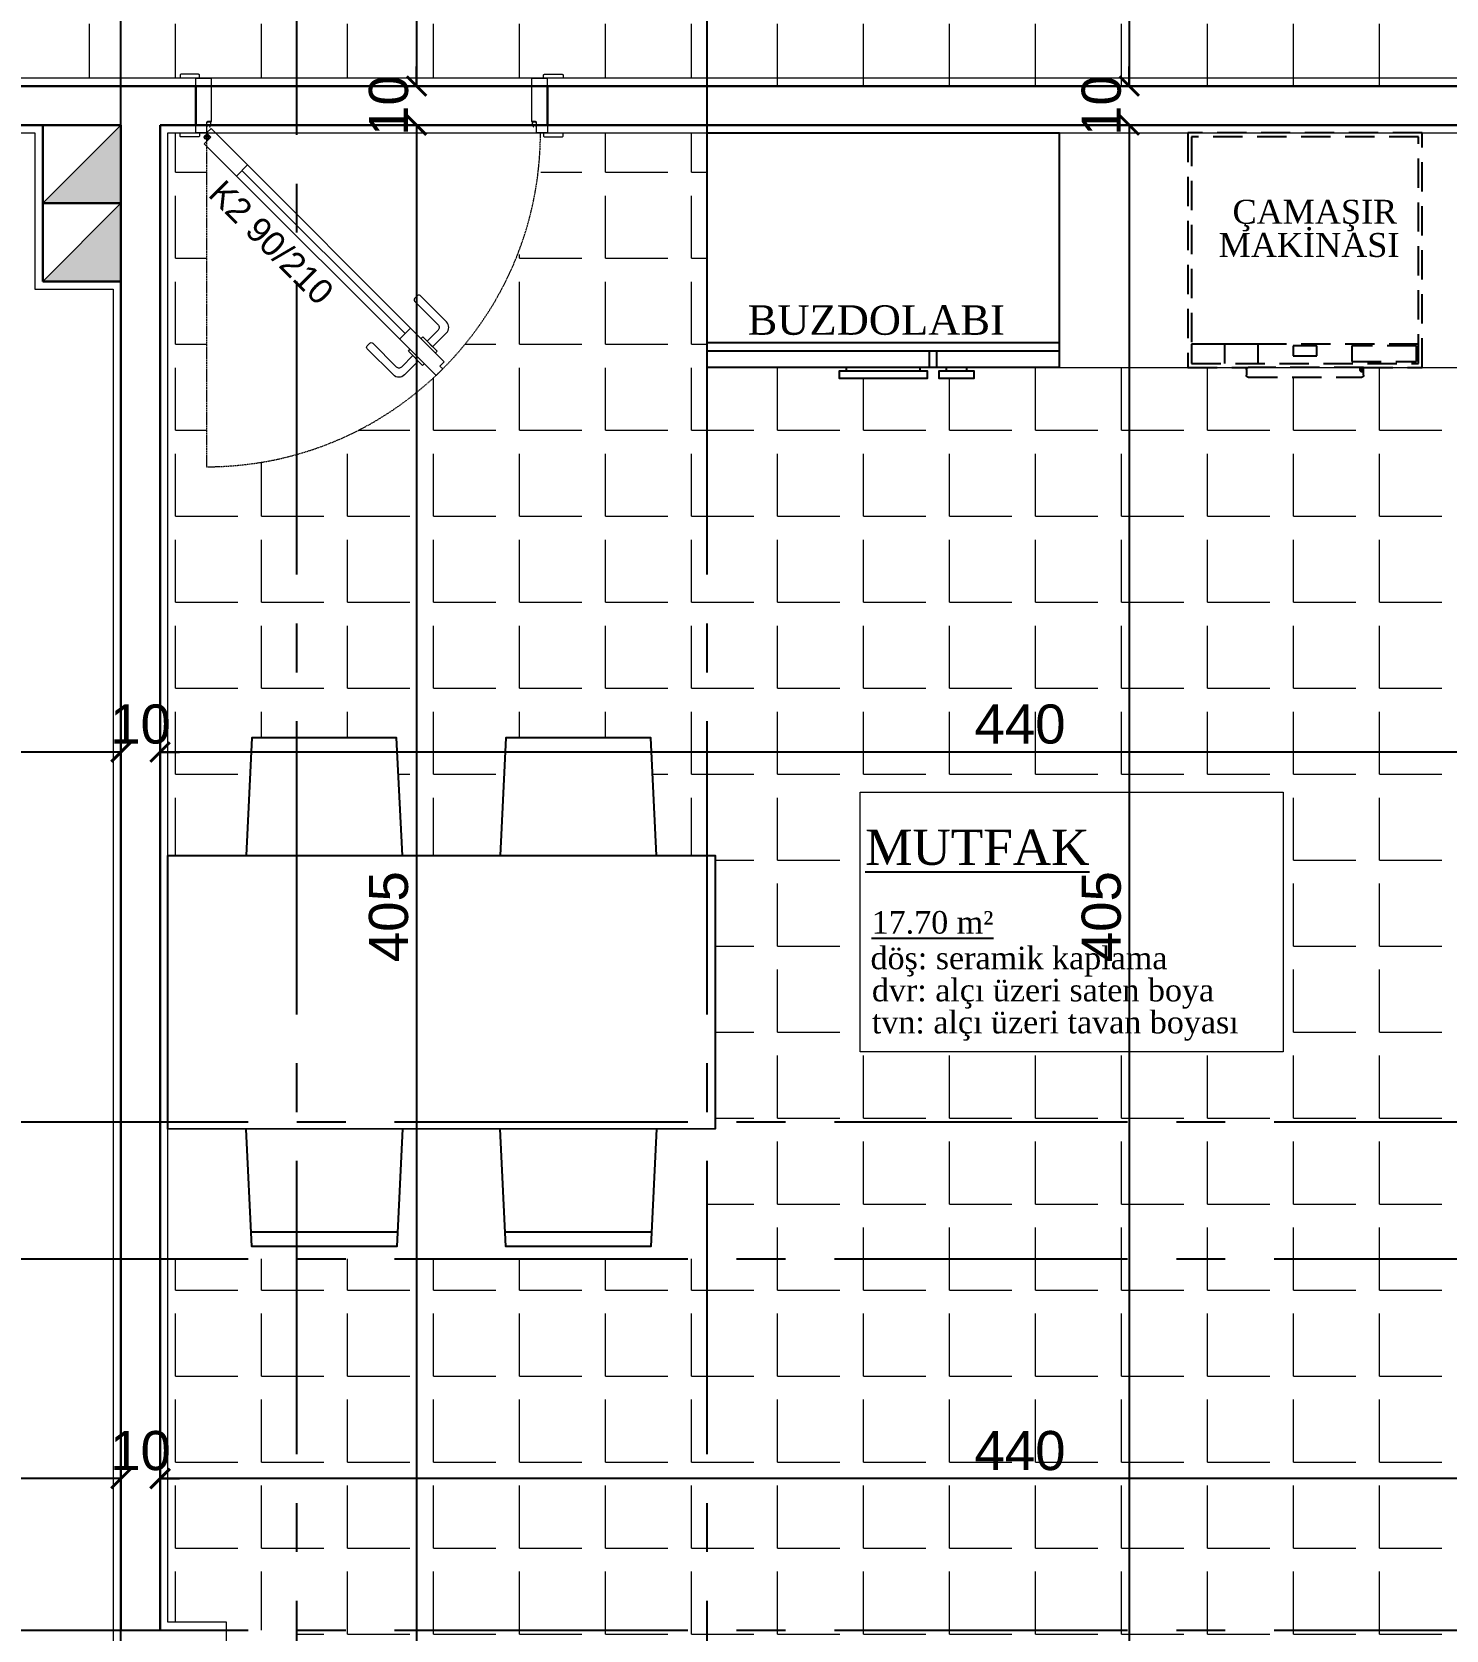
# Model space of a CAD drawing. Header units: millimetres. Extents: x 2778 to 13672, y 1832 to 5175.
# Drawn here: x 12363.4 to 12725.2, y 2770.2 to 3179.1 of the extents above; entities that cross this region are included whole.
import ezdxf

# ---------------------------------------------------------------- set-up
doc = ezdxf.new("R2010")
doc.units = ezdxf.units.MM
for name, pattern in [('CENTER2', [112.5, 75, -12.5, 12.5, -12.5]), ('DASHDOT2', [12.7, 6.35, -3.175, 0, -3.175]), ('DOTX2', [0.5, 0, -0.5]), ('HIDDENX2', [0.75, 0.5, -0.25])]:
    doc.linetypes.add(name, pattern=pattern)
for name, color, linetype in [('697D_L00F00_21.65 KOTU_1+1 B$0$4+1$0$7-DCR-FRN', 8, 'Continuous'), ('7-DCR-FRN', 8, 'Continuous'), ('@A_HH', 1, 'Continuous'), ('Yazi', 7, 'Continuous')]:
    doc.layers.add(name, color=color, linetype=linetype)
for name, color, linetype, lineweight in [('aks', 251, 'DASHDOT2', 35), ('duvar', 232, 'Continuous', 30), ('ince', 37, 'Continuous', 0), ('iz', 1, 'DOTX2', 20), ('kapı', 3, 'Continuous', 18), ('sıva iç', 21, 'Continuous', 0), ('tarama', 251, 'Continuous', 0), ('TEFRİŞ', 251, 'Continuous', 25), ('yazı', 11, 'Continuous', 20), ('z - tarama', 251, 'Continuous', 18), ('ölçü dış', 192, 'Continuous', 20), ('ÖLÇÜ İÇ', 7, 'Continuous', 9)]:
    doc.layers.add(name, color=color, linetype=linetype, lineweight=lineweight)
doc.styles.get("Standard").update_dxf_attribs({"font": 'arial.ttf'})
doc.styles.add('STYLE3', font='times.ttf', dxfattribs={"height": 12})
doc.styles.add('Times roman', font='times.ttf')
doc.dimstyles.new('zulay iç ölçü', dxfattribs={"dimtxt": 10, "dimasz": 5, "dimexe": 0.18, "dimexo": 0, "dimgap": 2, "dimtad": 3, "dimdec": 0, "dimzin": 0, "dimdsep": 46, "dimtxsty": 'Standard', "dimblk": 'ARCHTICK', "dimcen": 0.09, "dimse1": 1, "dimse2": 1, "dimadec": 0, "dimazin": 0, "dimtfac": 1, "dimtdec": 0, "dimtix": 1, "dimtofl": 0, "dimtmove": 0, "dimatfit": 3, "dimldrblk": 'ARCHTICK', "dimfxl": 1, "dimtolj": 1, "dimtzin": 0, "dimarcsym": 0})
pattern_1 = [(0, (-1051519.92, 409725.164), (0, 22), [16, -6]), (90, (-1051519.92, 409725.164), (-22, 1e-15), [16, -6])]

# ---------------------------------------------------------------- blocks, each defined once
blk = doc.blocks.new('sadsfsfsf')
at = {"layer": 'ince'}
for p, q in [((0.7, 0), (-0.7, 0)), ((0, 0.7), (0, -0.7))]:
    blk.add_line(p, q, dxfattribs=at)
for radius in [0.6, 0.45]:
    blk.add_circle((0, 0), radius, dxfattribs=at)
blk = doc.blocks.new('eddeded')
at = {"layer": 'duvar'}
for p, q in [((-48.21, 54.38), (-38.21, 54.38)), ((-48.21, -35.62), (-38.21, -35.62))]:
    blk.add_line(p, q, dxfattribs=at)
at = {"layer": 'ince'}
blk.add_line((-26.6, -23.78), (15.13, 17.96), dxfattribs=at)
for points in [[(-50.21, 53.38), (-50.96, 53.38, -0.414214), (-51.21, 53.63), (-51.21, 58.13, -0.414214), (-50.96, 58.38), (-50.21, 58.38)], [(-36.21, 53.38), (-35.46, 53.38, 0.414214), (-35.21, 53.63), (-35.21, 58.13, 0.414214), (-35.46, 58.38), (-36.21, 58.38)], [(-50.21, -34.62), (-50.96, -34.62, 0.414214), (-51.21, -34.87), (-51.21, -39.37, 0.414214), (-50.96, -39.62), (-50.21, -39.62)], [(-36.21, -34.62), (-35.46, -34.62, -0.414214), (-35.21, -34.87), (-35.21, -39.37, -0.414214), (-35.46, -39.62), (-36.21, -39.62)]]:
    blk.add_lwpolyline(points, format="xyb", dxfattribs=at)
for points in [[(-39.11, 51.33), (-39.11, 50.38), (-37.81, 50.68), (-37.81, 50.81, -0.112206), (-37.91, 50.76), (-38.72, 50.57, -0.482314), (-39.02, 50.82), (-39.02, 51.24, -0.414214), (-38.77, 51.49), (-37.97, 51.49, -0.170049), (-37.81, 51.43), (-37.81, 51.58), (-38.86, 51.58, 0.414214)], [(17.08, 23.59), (18.49, 25), (14.96, 28.54, 0.414214), (12.13, 28.54), (5.41, 21.82, 0.414214), (5.41, 21.11), (6.12, 20.4, 0.414214), (6.83, 20.4), (12.84, 26.41, -0.414214), (14.25, 26.41)], [(20.76, 19.91), (22.17, 21.32), (25.71, 17.79, -0.414214), (25.71, 14.96), (18.99, 8.24, -0.414214), (18.28, 8.24), (17.58, 8.95, -0.414214), (17.58, 9.66), (23.59, 15.67, 0.414214), (23.59, 17.08)], [(-39.11, -31.62), (-39.11, -32.57, 0.414214), (-38.86, -32.82), (-37.81, -32.82), (-37.81, -32.67, -0.170049), (-37.97, -32.73), (-38.77, -32.73, -0.414214), (-39.02, -32.48), (-39.02, -32.06, -0.482314), (-38.72, -31.81), (-37.91, -32, -0.112206), (-37.81, -32.05), (-37.81, -31.92)]]:
    blk.add_lwpolyline(points, format="xyb", close=True, dxfattribs=at)
for points in [[(20.04, 25.7), (19.62, 26.12), (15.96, 22.47), (16.38, 22.04)], [(22.87, 22.87), (23.29, 22.44), (19.64, 18.79), (19.21, 19.21)]]:
    blk.add_lwpolyline(points, dxfattribs=at)
at = {"layer": 'iz', "ltscale": 0.1}
for p, q in [((-48.21, -35.62), (-48.21, 54.38)), ((-38.21, -35.62), (-38.21, 54.38)), ((-36.21, -32.82), (49.19, -32.82))]:
    blk.add_line(p, q, dxfattribs=at)
blk.add_arc((-36.22, -32.83), 85.41, 0.0042, 89.9958, dxfattribs=at)
at = {"layer": 'kapı'}
for p, q in [((13.72, 19.37), (16.54, 16.54)), ((-28.02, -22.36), (-25.19, -25.19))]:
    blk.add_line(p, q, dxfattribs=at)
for points in [[(-36.21, 54.38), (-36.21, 51.58), (-38.86, 51.58, 0.414214), (-39.11, 51.33), (-39.11, 50.38), (-50.21, 50.38), (-50.21, 54.38)], [(-50.21, -35.62), (-50.21, -31.62), (-39.11, -31.62), (-39.11, -32.57, 0.414214), (-38.86, -32.82), (-36.21, -32.82), (-36.21, -35.62), (-36.21, -35.62)]]:
    blk.add_lwpolyline(points, format="xyb", dxfattribs=at)
blk.add_lwpolyline([(-36.21, -32.82), (-35.15, -31.76), (-33.46, -33.46), (25.87, 25.87), (24.17, 27.57), (23.47, 26.86), (22.33, 27.99), (-37.35, -31.69), (-36.21, -32.82)], dxfattribs=at)
at = {"layer": 'sıva iç'}
for p, q in [((-48.21, 54.38), (-50.21, 54.38)), ((-38.21, 54.38), (-36.21, 54.38)), ((-48.21, -35.62), (-50.21, -35.62)), ((-36.21, -35.62), (-38.21, -35.62))]:
    blk.add_line(p, q, dxfattribs=at)
at = {"layer": 'ölçü dış'}
blk.add_line((-38.21, -35.62), (-48.21, -35.62), dxfattribs=at)
at = {"layer": 'ince', "rotation": 90}
blk.add_blockref('sadsfsfsf', (-35.15, -32.82), dxfattribs=at)
at = {"layer": 'yazı'}
blk.add_text('K2 90/210', height=6.328, rotation=45, dxfattribs=at).set_placement((-20.24, -32.71))
blk = doc.blocks.new('DGFDGFDG')
at = {"layer": 'tarama'}
h = blk.add_hatch(color=256, dxfattribs=at)
h.dxf.hatch_style = 1
h.paths.add_polyline_path([(650023.04, -115859.89), (650043.04, -115879.89), (650043.04, -115859.89)])
h = blk.add_hatch(color=256, dxfattribs=at)
h.dxf.hatch_style = 1
h.paths.add_polyline_path([(650043.04, -115859.89), (650063.04, -115879.89), (650063.04, -115859.89)])
at = {"layer": '@A_HH', "linetype": 'Continuous', "lineweight": 0}
for p, q in [((650043.04, -115879.89), (650043.04, -115859.89)), ((650043.04, -115879.89), (650043.04, -115859.89)), ((650063.04, -115879.89), (650063.04, -115859.89)), ((650063.04, -115879.89), (650063.04, -115859.89))]:
    blk.add_line(p, q, dxfattribs=at)
at = {"layer": 'duvar'}
for p, q in [((650043.04, -115859.89), (650023.04, -115859.89)), ((650043.04, -115859.89), (650023.04, -115859.89)), ((650043.04, -115859.89), (650023.04, -115859.89)), ((650023.04, -115859.89), (650043.04, -115859.89)), ((650043.04, -115859.89), (650023.04, -115859.89)), ((650043.04, -115859.89), (650023.04, -115859.89)), ((650023.04, -115859.89), (650043.04, -115859.89)), ((650063.04, -115859.89), (650043.04, -115859.89)), ((650063.04, -115859.89), (650043.04, -115859.89)), ((650063.04, -115859.89), (650043.04, -115859.89)), ((650043.04, -115859.89), (650063.04, -115859.89)), ((650063.04, -115859.89), (650043.04, -115859.89)), ((650063.04, -115859.89), (650043.04, -115859.89)), ((650043.04, -115859.89), (650063.04, -115859.89)), ((650043.04, -115859.89), (650043.04, -115879.89)), ((650043.04, -115859.89), (650043.04, -115879.89)), ((650043.04, -115859.89), (650043.04, -115879.89)), ((650043.04, -115879.89), (650043.04, -115859.89)), ((650043.04, -115859.89), (650043.04, -115879.89)), ((650043.04, -115879.89), (650043.04, -115859.89)), ((650043.04, -115879.89), (650043.04, -115859.89)), ((650063.04, -115859.89), (650063.04, -115879.89)), ((650063.04, -115859.89), (650063.04, -115879.89)), ((650063.04, -115859.89), (650063.04, -115879.89)), ((650063.04, -115879.89), (650063.04, -115859.89)), ((650063.04, -115859.89), (650063.04, -115879.89)), ((650063.04, -115879.89), (650063.04, -115859.89)), ((650063.04, -115879.89), (650063.04, -115859.89)), ((650043.04, -115864.89), (650043.04, -115869.89)), ((650063.04, -115864.89), (650063.04, -115869.89)), ((650023.04, -115879.89), (650043.04, -115879.89)), ((650043.04, -115879.89), (650023.04, -115879.89)), ((650023.04, -115879.89), (650043.04, -115879.89)), ((650023.04, -115879.89), (650043.04, -115879.89)), ((650023.04, -115879.89), (650043.04, -115879.89)), ((650023.04, -115879.89), (650043.04, -115879.89)), ((650023.04, -115879.89), (650043.04, -115879.89)), ((650043.04, -115879.89), (650023.04, -115879.89)), ((650043.04, -115879.89), (650023.04, -115879.89)), ((650043.04, -115879.89), (650023.04, -115879.89)), ((650023.04, -115879.89), (650043.04, -115879.89)), ((650043.04, -115879.89), (650023.04, -115879.89)), ((650043.04, -115879.89), (650023.04, -115879.89)), ((650023.04, -115879.89), (650043.04, -115879.89)), ((650043.04, -115879.89), (650063.04, -115879.89)), ((650063.04, -115879.89), (650043.04, -115879.89)), ((650043.04, -115879.89), (650063.04, -115879.89)), ((650043.04, -115879.89), (650063.04, -115879.89)), ((650043.04, -115879.89), (650063.04, -115879.89)), ((650043.04, -115879.89), (650063.04, -115879.89)), ((650043.04, -115879.89), (650063.04, -115879.89)), ((650063.04, -115879.89), (650043.04, -115879.89)), ((650063.04, -115879.89), (650043.04, -115879.89)), ((650063.04, -115879.89), (650043.04, -115879.89)), ((650043.04, -115879.89), (650063.04, -115879.89)), ((650063.04, -115879.89), (650043.04, -115879.89)), ((650063.04, -115879.89), (650043.04, -115879.89)), ((650043.04, -115879.89), (650063.04, -115879.89))]:
    blk.add_line(p, q, dxfattribs=at)
at = {"layer": 'duvar', "color": 7}
for p, q in [((650043.04, -115859.89), (650023.04, -115859.89)), ((650023.04, -115859.89), (650023.04, -115879.89)), ((650063.04, -115859.89), (650043.04, -115859.89)), ((650043.04, -115859.89), (650043.04, -115879.89)), ((650043.04, -115859.89), (650043.04, -115879.89)), ((650063.04, -115859.89), (650063.04, -115879.89)), ((650043.04, -115879.89), (650023.04, -115879.89)), ((650043.04, -115879.89), (650023.04, -115879.89)), ((650041.04, -115879.89), (650043.04, -115879.89)), ((650063.04, -115879.89), (650043.04, -115879.89)), ((650063.04, -115879.89), (650043.04, -115879.89)), ((650061.04, -115879.89), (650063.04, -115879.89))]:
    blk.add_line(p, q, dxfattribs=at)
at = {"layer": 'duvar'}
for points in [[(650023.04, -115859.89), (650043.04, -115859.89)], [(650043.04, -115859.89), (650063.04, -115859.89)], [(650043.04, -115879.89), (650043.04, -115859.89)], [(650063.04, -115879.89), (650063.04, -115859.89)], [(650023.04, -115879.89), (650043.04, -115879.89)], [(650043.04, -115879.89), (650063.04, -115879.89)]]:
    blk.add_lwpolyline(points, dxfattribs=at)
at = {"layer": 'ince'}
for p, q in [((650043.04, -115879.89), (650023.04, -115859.89)), ((650063.04, -115879.89), (650043.04, -115859.89))]:
    blk.add_line(p, q, dxfattribs=at)
at = {"layer": 'sıva iç'}
for p, q in [((650041.04, -115879.85), (650041.04, -115879.89)), ((650061.04, -115879.85), (650061.04, -115879.89))]:
    blk.add_line(p, q, dxfattribs=at)
blk = doc.blocks.new('*U32')
at = {"layer": '7-DCR-FRN'}
for p, q in [((4.21, 0), (4.21, 90)), ((6.33, 0), (6.33, 90)), ((0, 54.44), (-0.9, 54.44)), ((0, 54.44), (-0.9, 54.44)), ((-0.9, 35.54), (0, 35.54)), ((-0.9, 35.54), (0, 35.54)), ((0, 28.93), (-0.9, 28.93)), ((0, 28.93), (-0.9, 28.93)), ((0, 31.25), (4.21, 31.25)), ((-0.9, 23.6), (0, 23.6)), ((-0.9, 23.6), (0, 23.6))]:
    blk.add_line(p, q, dxfattribs=at)
for points in [[(0, 90), (60, 90), (60, 0), (0, 0)], [(-2.7, 56.28), (-2.7, 33.69), (-0.9, 33.69), (-0.9, 56.28)], [(-2.7, 21.76), (-0.9, 21.76), (-0.9, 30.77), (-2.7, 30.77)]]:
    blk.add_lwpolyline(points, close=True, dxfattribs=at)
for points in [[(0, 54.44), (0, 90), (60, 90), (60, 0), (0, 0), (0, 23.6)], [(-0.9, 54.44), (-0.9, 56.28), (-2.7, 56.28), (-2.7, 33.69), (-0.9, 33.69), (-0.9, 35.54)], [(0, 28.93), (0, 35.54)], [(4.21, 33.21), (0, 33.21), (0, 33.69)], [(-0.9, 28.93), (-0.9, 30.77), (-2.7, 30.77), (-2.7, 21.76), (-0.9, 21.76), (-0.9, 23.6)]]:
    blk.add_lwpolyline(points, dxfattribs=at)
blk = doc.blocks.new('*U28')
at = {"layer": '697D_L00F00_21.65 KOTU_1+1 B$0$4+1$0$7-DCR-FRN', "linetype": 'Continuous'}
for p, q in [((-0.8147, 0.614), (-1.1853, 0.614)), ((-0.1647, 0.614), (-0.5353, 0.614)), ((-0.8147, -0.614), (-1.1853, -0.614)), ((-0.1647, -0.614), (-0.5353, -0.614))]:
    blk.add_line(p, q, dxfattribs=at)
for points in [[(-0.8, 0.35), (-0.8147, 0.6507), (-1.1853, 0.6507), (-1.2, 0.35)], [(-0.15, 0.35), (-0.1647, 0.6507), (-0.5353, 0.6507), (-0.55, 0.35)], [(-0.8, -0.35), (-0.8147, -0.6507), (-1.1853, -0.6507), (-1.2, -0.35)], [(-0.15, -0.35), (-0.1647, -0.6507), (-0.5353, -0.6507), (-0.55, -0.35)]]:
    blk.add_lwpolyline(points, dxfattribs=at)
blk.add_lwpolyline([(-1.4, -0.35), (0, -0.35), (0, 0.35), (-1.4, 0.35)], close=True, dxfattribs=at)
blk = doc.blocks.new('*U38')
at = {"layer": '7-DCR-FRN', "linetype": 'HIDDENX2', "ltscale": 15}
for points in [[(15.5, 0, -0.414214), (15, 0.5), (15, 2, -0.414214), (15.5, 2.5), (44.5, 2.5, -0.414214), (45, 2), (45, 0), (60, 0), (60, -60), (0, -60), (0, 0)], [(45, 0), (15.5, 0, -0.414214), (15, 0.5), (15, 2, -0.414214), (15.5, 2.5), (44.5, 2.5, -0.414214), (45, 2)]]:
    blk.add_lwpolyline(points, format="xyb", close=True, dxfattribs=at)
for points in [[(1, -1), (59, -1), (59, -59), (1, -59)], [(1, -1), (59, -1), (59, -6), (1, -6)], [(1, -1), (18, -1), (18, -6), (1, -6)], [(27, -3), (33, -3), (33, -5.5), (27, -5.5)], [(42, -1.5), (58.5, -1.5), (58.5, -5.5), (42, -5.5)]]:
    blk.add_lwpolyline(points, close=True, dxfattribs=at)
blk.add_lwpolyline([(9.5, -1), (9.5, -6)], dxfattribs=at)
for radius in [0.5, 0.25]:
    blk.add_circle((44.5, 0.5), radius, dxfattribs=at)
blk = doc.blocks.new('_ArchTick')
at = {"color": 0, "linetype": 'ByBlock', "const_width": 0.15}
blk.add_lwpolyline([(-0.5, -0.5), (0.5, 0.5)], dxfattribs=at)
blk = doc.blocks.new('*D3054')
at = {"layer": 'Defpoints', "color": 0, "transparency": 16777216}
for p in [(12461.78, 3295.23), (12461.78, 3165.23), (12461.78, 3165.23)]:
    blk.add_point(p, dxfattribs=at)
at = {"layer": 'ÖLÇÜ İÇ', "color": 0, "lineweight": -2, "transparency": 16777216}
blk.add_line((12461.78, 3295.23), (12461.78, 3165.23), dxfattribs=at)
at = {"layer": 'ÖLÇÜ İÇ', "color": 0, "lineweight": -2, "transparency": 16777216, "xscale": 5, "yscale": 5, "zscale": 5}
for p, rotation in [((12461.78, 3295.23), 90), ((12461.78, 3165.23), 270)]:
    blk.add_blockref('_ArchTick', p, dxfattribs=dict(at, rotation=rotation))
at = {"layer": 'ÖLÇÜ İÇ', "color": 0, "transparency": 16777216, "insert": (12454.67, 3230.23), "char_height": 10, "attachment_point": 5, "rotation": 90}
blk.add_mtext('\\A1;130', dxfattribs=at)
blk = doc.blocks.new('*D3055')
at = {"layer": 'Defpoints', "color": 0, "transparency": 16777216}
for p in [(12461.78, 3165.23), (12461.78, 3155.23), (12461.78, 3155.23)]:
    blk.add_point(p, dxfattribs=at)
at = {"layer": 'ÖLÇÜ İÇ', "color": 0, "lineweight": -2, "transparency": 16777216}
for p, q in [((12461.78, 3165.23), (12461.78, 3170.23)), ((12461.78, 3155.23), (12461.78, 3150.23))]:
    blk.add_line(p, q, dxfattribs=at)
at = {"layer": 'ÖLÇÜ İÇ', "color": 0, "lineweight": -2, "transparency": 16777216, "xscale": 5, "yscale": 5, "zscale": 5}
for p, rotation in [((12461.78, 3165.23), 270), ((12461.78, 3155.23), 90)]:
    blk.add_blockref('_ArchTick', p, dxfattribs=dict(at, rotation=rotation))
at = {"layer": 'ÖLÇÜ İÇ', "color": 0, "transparency": 16777216, "insert": (12454.67, 3160.23), "char_height": 10, "attachment_point": 5, "rotation": 90}
blk.add_mtext('\\A1;10', dxfattribs=at)
blk = doc.blocks.new('*D3056')
at = {"layer": 'Defpoints', "color": 0, "transparency": 16777216}
for p in [(12461.78, 3155.23), (12461.78, 2750.23), (12461.78, 2750.23)]:
    blk.add_point(p, dxfattribs=at)
at = {"layer": 'ÖLÇÜ İÇ', "color": 0, "lineweight": -2, "transparency": 16777216}
blk.add_line((12461.78, 3155.23), (12461.78, 2750.23), dxfattribs=at)
at = {"layer": 'ÖLÇÜ İÇ', "color": 0, "lineweight": -2, "transparency": 16777216, "xscale": 5, "yscale": 5, "zscale": 5}
for p, rotation in [((12461.78, 3155.23), 90), ((12461.78, 2750.23), 270)]:
    blk.add_blockref('_ArchTick', p, dxfattribs=dict(at, rotation=rotation))
at = {"layer": 'ÖLÇÜ İÇ', "color": 0, "transparency": 16777216, "insert": (12454.67, 2952.73), "char_height": 10, "attachment_point": 5, "rotation": 90}
blk.add_mtext('\\A1;405', dxfattribs=at)
blk = doc.blocks.new('*D3065')
at = {"layer": 'Defpoints', "color": 0, "transparency": 16777216}
for p in [(12644.12, 3295.23), (12644.12, 3165.23), (12644.12, 3165.23)]:
    blk.add_point(p, dxfattribs=at)
at = {"layer": 'ÖLÇÜ İÇ', "color": 0, "lineweight": -2, "transparency": 16777216}
blk.add_line((12644.12, 3295.23), (12644.12, 3165.23), dxfattribs=at)
at = {"layer": 'ÖLÇÜ İÇ', "color": 0, "lineweight": -2, "transparency": 16777216, "xscale": 5, "yscale": 5, "zscale": 5}
for p, rotation in [((12644.12, 3295.23), 90), ((12644.12, 3165.23), 270)]:
    blk.add_blockref('_ArchTick', p, dxfattribs=dict(at, rotation=rotation))
at = {"layer": 'ÖLÇÜ İÇ', "color": 0, "transparency": 16777216, "insert": (12637.01, 3230.23), "char_height": 10, "attachment_point": 5, "rotation": 90}
blk.add_mtext('\\A1;130', dxfattribs=at)
blk = doc.blocks.new('*D3066')
at = {"layer": 'Defpoints', "color": 0, "transparency": 16777216}
for p in [(12644.12, 3165.23), (12644.12, 3155.23), (12644.12, 3155.23)]:
    blk.add_point(p, dxfattribs=at)
at = {"layer": 'ÖLÇÜ İÇ', "color": 0, "lineweight": -2, "transparency": 16777216}
for p, q in [((12644.12, 3165.23), (12644.12, 3170.23)), ((12644.12, 3155.23), (12644.12, 3150.23))]:
    blk.add_line(p, q, dxfattribs=at)
at = {"layer": 'ÖLÇÜ İÇ', "color": 0, "lineweight": -2, "transparency": 16777216, "xscale": 5, "yscale": 5, "zscale": 5}
for p, rotation in [((12644.12, 3165.23), 270), ((12644.12, 3155.23), 90)]:
    blk.add_blockref('_ArchTick', p, dxfattribs=dict(at, rotation=rotation))
at = {"layer": 'ÖLÇÜ İÇ', "color": 0, "transparency": 16777216, "insert": (12637.01, 3160.23), "char_height": 10, "attachment_point": 5, "rotation": 90}
blk.add_mtext('\\A1;10', dxfattribs=at)
blk = doc.blocks.new('*D3067')
at = {"layer": 'Defpoints', "color": 0, "transparency": 16777216}
for p in [(12644.12, 3155.23), (12644.12, 2750.23), (12644.12, 2750.23)]:
    blk.add_point(p, dxfattribs=at)
at = {"layer": 'ÖLÇÜ İÇ', "color": 0, "lineweight": -2, "transparency": 16777216}
blk.add_line((12644.12, 3155.23), (12644.12, 2750.23), dxfattribs=at)
at = {"layer": 'ÖLÇÜ İÇ', "color": 0, "lineweight": -2, "transparency": 16777216, "xscale": 5, "yscale": 5, "zscale": 5}
for p, rotation in [((12644.12, 3155.23), 90), ((12644.12, 2750.23), 270)]:
    blk.add_blockref('_ArchTick', p, dxfattribs=dict(at, rotation=rotation))
at = {"layer": 'ÖLÇÜ İÇ', "color": 0, "transparency": 16777216, "insert": (12637.01, 2952.73), "char_height": 10, "attachment_point": 5, "rotation": 90}
blk.add_mtext('\\A1;405', dxfattribs=at)
blk = doc.blocks.new('*D3154')
at = {"layer": 'Defpoints', "color": 0, "transparency": 16777216}
for p in [(12396.17, 2994.85), (12396.17, 2994.85), (12836.17, 2994.85)]:
    blk.add_point(p, dxfattribs=at)
at = {"layer": 'ÖLÇÜ İÇ', "color": 0, "lineweight": -2, "transparency": 16777216}
blk.add_line((12836.17, 2994.85), (12396.17, 2994.85), dxfattribs=at)
at = {"layer": 'ÖLÇÜ İÇ', "color": 0, "lineweight": -2, "transparency": 16777216, "xscale": 5, "yscale": 5, "zscale": 5, "rotation": 180}
blk.add_blockref('_ArchTick', (12396.17, 2994.85), dxfattribs=at)
at = {"layer": 'ÖLÇÜ İÇ', "color": 0, "lineweight": -2, "transparency": 16777216, "xscale": 5, "yscale": 5, "zscale": 5}
blk.add_blockref('_ArchTick', (12836.17, 2994.85), dxfattribs=at)
at = {"layer": 'ÖLÇÜ İÇ', "color": 0, "transparency": 16777216, "insert": (12616.17, 3001.95), "char_height": 10, "attachment_point": 5}
blk.add_mtext('\\A1;440', dxfattribs=at)
blk = doc.blocks.new('*D3155')
at = {"layer": 'Defpoints', "color": 0, "transparency": 16777216}
for p in [(12386.17, 2994.85), (12386.17, 2994.85), (12396.17, 2994.85)]:
    blk.add_point(p, dxfattribs=at)
at = {"layer": 'ÖLÇÜ İÇ', "color": 0, "lineweight": -2, "transparency": 16777216}
for p, q in [((12386.17, 2994.85), (12381.17, 2994.85)), ((12396.17, 2994.85), (12401.17, 2994.85))]:
    blk.add_line(p, q, dxfattribs=at)
at = {"layer": 'ÖLÇÜ İÇ', "color": 0, "lineweight": -2, "transparency": 16777216, "xscale": 5, "yscale": 5, "zscale": 5}
blk.add_blockref('_ArchTick', (12386.17, 2994.85), dxfattribs=at)
at = {"layer": 'ÖLÇÜ İÇ', "color": 0, "lineweight": -2, "transparency": 16777216, "xscale": 5, "yscale": 5, "zscale": 5, "rotation": 180}
blk.add_blockref('_ArchTick', (12396.17, 2994.85), dxfattribs=at)
at = {"layer": 'ÖLÇÜ İÇ', "color": 0, "transparency": 16777216, "insert": (12391.17, 3001.95), "char_height": 10, "attachment_point": 5}
blk.add_mtext('\\A1;10', dxfattribs=at)
blk = doc.blocks.new('*D3156')
at = {"layer": 'Defpoints', "color": 0, "transparency": 16777216}
for p in [(11946.17, 2994.85), (11946.17, 2994.85), (12386.17, 2994.85)]:
    blk.add_point(p, dxfattribs=at)
at = {"layer": 'ÖLÇÜ İÇ', "color": 0, "lineweight": -2, "transparency": 16777216}
blk.add_line((12386.17, 2994.85), (11946.17, 2994.85), dxfattribs=at)
at = {"layer": 'ÖLÇÜ İÇ', "color": 0, "lineweight": -2, "transparency": 16777216, "xscale": 5, "yscale": 5, "zscale": 5, "rotation": 180}
blk.add_blockref('_ArchTick', (11946.17, 2994.85), dxfattribs=at)
at = {"layer": 'ÖLÇÜ İÇ', "color": 0, "lineweight": -2, "transparency": 16777216, "xscale": 5, "yscale": 5, "zscale": 5}
blk.add_blockref('_ArchTick', (12386.17, 2994.85), dxfattribs=at)
at = {"layer": 'ÖLÇÜ İÇ', "color": 0, "transparency": 16777216, "insert": (12166.17, 3001.95), "char_height": 10, "attachment_point": 5}
blk.add_mtext('\\A1;440', dxfattribs=at)
blk = doc.blocks.new('*D3161')
at = {"layer": 'Defpoints', "color": 0, "transparency": 16777216}
for p in [(12396.17, 2808.98), (12396.17, 2808.98), (12836.17, 2808.98)]:
    blk.add_point(p, dxfattribs=at)
at = {"layer": 'ÖLÇÜ İÇ', "color": 0, "lineweight": -2, "transparency": 16777216}
blk.add_line((12836.17, 2808.98), (12396.17, 2808.98), dxfattribs=at)
at = {"layer": 'ÖLÇÜ İÇ', "color": 0, "lineweight": -2, "transparency": 16777216, "xscale": 5, "yscale": 5, "zscale": 5, "rotation": 180}
blk.add_blockref('_ArchTick', (12396.17, 2808.98), dxfattribs=at)
at = {"layer": 'ÖLÇÜ İÇ', "color": 0, "lineweight": -2, "transparency": 16777216, "xscale": 5, "yscale": 5, "zscale": 5}
blk.add_blockref('_ArchTick', (12836.17, 2808.98), dxfattribs=at)
at = {"layer": 'ÖLÇÜ İÇ', "color": 0, "transparency": 16777216, "insert": (12616.17, 2816.08), "char_height": 10, "attachment_point": 5}
blk.add_mtext('\\A1;440', dxfattribs=at)
blk = doc.blocks.new('*D3162')
at = {"layer": 'Defpoints', "color": 0, "transparency": 16777216}
for p in [(12386.17, 2808.98), (12386.17, 2808.98), (12396.17, 2808.98)]:
    blk.add_point(p, dxfattribs=at)
at = {"layer": 'ÖLÇÜ İÇ', "color": 0, "lineweight": -2, "transparency": 16777216}
for p, q in [((12386.17, 2808.98), (12381.17, 2808.98)), ((12396.17, 2808.98), (12401.17, 2808.98))]:
    blk.add_line(p, q, dxfattribs=at)
at = {"layer": 'ÖLÇÜ İÇ', "color": 0, "lineweight": -2, "transparency": 16777216, "xscale": 5, "yscale": 5, "zscale": 5}
blk.add_blockref('_ArchTick', (12386.17, 2808.98), dxfattribs=at)
at = {"layer": 'ÖLÇÜ İÇ', "color": 0, "lineweight": -2, "transparency": 16777216, "xscale": 5, "yscale": 5, "zscale": 5, "rotation": 180}
blk.add_blockref('_ArchTick', (12396.17, 2808.98), dxfattribs=at)
at = {"layer": 'ÖLÇÜ İÇ', "color": 0, "transparency": 16777216, "insert": (12391.17, 2816.08), "char_height": 10, "attachment_point": 5}
blk.add_mtext('\\A1;10', dxfattribs=at)
blk = doc.blocks.new('*D3163')
at = {"layer": 'Defpoints', "color": 0, "transparency": 16777216}
for p in [(11946.17, 2808.98), (11946.17, 2808.98), (12386.17, 2808.98)]:
    blk.add_point(p, dxfattribs=at)
at = {"layer": 'ÖLÇÜ İÇ', "color": 0, "lineweight": -2, "transparency": 16777216}
blk.add_line((12386.17, 2808.98), (11946.17, 2808.98), dxfattribs=at)
at = {"layer": 'ÖLÇÜ İÇ', "color": 0, "lineweight": -2, "transparency": 16777216, "xscale": 5, "yscale": 5, "zscale": 5, "rotation": 180}
blk.add_blockref('_ArchTick', (11946.17, 2808.98), dxfattribs=at)
at = {"layer": 'ÖLÇÜ İÇ', "color": 0, "lineweight": -2, "transparency": 16777216, "xscale": 5, "yscale": 5, "zscale": 5}
blk.add_blockref('_ArchTick', (12386.17, 2808.98), dxfattribs=at)
at = {"layer": 'ÖLÇÜ İÇ', "color": 0, "transparency": 16777216, "insert": (12166.17, 2816.08), "char_height": 10, "attachment_point": 5}
blk.add_mtext('\\A1;440', dxfattribs=at)

msp = doc.modelspace()

# ---------------------------------------------------------------- hatches: boundary and pattern name
at = {"layer": 'z - tarama', "true_color": 0xffffff}
h = msp.add_hatch(dxfattribs=at)
h.set_pattern_fill('ANGLE', scale=80, style=0)
h.set_pattern_definition(pattern_1)
h.paths.add_polyline_path([(12861.17, 3205.23), (12969.17, 3205.23), (12969.17, 3196.6), (12968.17, 3196.6), (12968.17, 3191.6), (12969.17, 3191.6), (12969.17, 3077.23), (12946.83, 3077.23), (12946.83, 3078.23), (12941.83, 3078.23), (12941.83, 3077.23), (12938.83, 3077.23), (12861.17, 3077.23)])
h.paths.add_polyline_path([(12861.17, 3250.23), (12969.17, 3250.23), (12969.17, 3205.23), (12861.17, 3205.23)])
h.paths.add_polyline_path([(12861.17, 3293.23), (12864.23, 3293.23), (12864.23, 3292.23), (12869.23, 3292.23), (12869.23, 3293.23), (12872.23, 3293.23), (12957.23, 3293.23), (12957.23, 3292.23), (12962.23, 3292.23), (12962.23, 3293.23), (12969.17, 3293.23), (12969.17, 3289.6), (12968.17, 3289.6), (12968.17, 3284.6), (12969.17, 3284.6), (12969.17, 3281.6), (12969.17, 3250.23), (12861.17, 3250.23)])
h.paths.add_polyline_path([(12536.17, 3293.23), (12573.75, 3293.23), (12573.75, 3292.23), (12578.75, 3292.23), (12578.75, 3293.23), (12581.75, 3293.23), (12666.75, 3293.23), (12666.75, 3292.23), (12671.75, 3292.23), (12671.75, 3293.23), (12861.17, 3293.23), (12861.17, 3250.23), (12536.17, 3250.23)])
h.paths.add_polyline_path([(12536.17, 3250.23), (12861.17, 3250.23), (12861.17, 3205.23), (12536.17, 3205.23)])
h.paths.add_polyline_path([(12536.17, 3205.23), (12861.17, 3205.23), (12861.17, 3075.23), (12846.17, 3075.23), (12846.17, 3165.23), (12536.17, 3165.23)])
h.paths.add_polyline_path([(12849.08, 3078.23), (12853.83, 3078.23), (12853.83, 3077.98, 0.414214), (12853.58, 3078.23), (12848.83, 3078.23), (12848.83, 3077.98, -0.414214)], flags=16)
h.paths.add_polyline_path([(12431.17, 3205.23), (12536.17, 3205.23), (12536.17, 3167.23), (12499.28, 3167.23), (12499.28, 3168.23), (12494.28, 3168.23), (12494.28, 3167.23), (12491.28, 3167.23), (12431.17, 3167.23)])
h.paths.add_polyline_path([(12431.17, 3250.23), (12536.17, 3250.23), (12536.17, 3205.23), (12431.17, 3205.23)])
h.paths.add_polyline_path([(12431.17, 3293.23), (12536.17, 3293.23), (12536.17, 3250.23), (12431.17, 3250.23)])
h.paths.add_polyline_path([(12386.17, 3293.23), (12431.17, 3293.23), (12431.17, 3250.23), (12386.17, 3250.23)])
h.paths.add_polyline_path([(12386.17, 3250.23), (12431.17, 3250.23), (12431.17, 3205.23), (12386.17, 3205.23)])
h.paths.add_polyline_path([(12386.17, 3205.23), (12431.17, 3205.23), (12431.17, 3167.23), (12406.28, 3167.23), (12406.28, 3168.23), (12401.28, 3168.23), (12401.28, 3167.23), (12386.17, 3167.23)])
h.paths.add_polyline_path([(11948.17, 3205.23), (12386.17, 3205.23), (12386.17, 3167.23), (12360.63, 3167.23), (12360.63, 3168.23), (12355.63, 3168.23), (12355.63, 3167.23), (12352.63, 3167.23), (12267.63, 3167.23), (12267.63, 3168.23), (12262.63, 3168.23), (12262.63, 3167.23), (11948.17, 3167.23)])
h.paths.add_polyline_path([(12097.03, 3250.23), (12386.17, 3250.23), (12386.17, 3205.23), (11948.17, 3205.23), (11948.17, 3248.23), (11953.17, 3248.23), (11953.17, 3250.23), (11987.27, 3250.23), (11987.27, 3210.98), (12097.03, 3210.98)])
h.paths.add_polyline_path([(12097.03, 3276.65), (11987.27, 3276.65), (11987.27, 3250.23), (11953.17, 3250.23), (11953.17, 3295.23), (12099.17, 3295.23), (12099.17, 3293.23), (12139.17, 3293.23), (12167.19, 3293.23), (12167.19, 3292.23), (12172.19, 3292.23), (12172.19, 3293.23), (12175.19, 3293.23), (12260.19, 3293.23), (12260.19, 3292.23), (12265.19, 3292.23), (12265.19, 3293.23), (12282.1, 3293.23), (12282.1, 3292.23), (12287.1, 3292.23), (12287.1, 3293.23), (12290.1, 3293.23), (12375.1, 3293.23), (12375.1, 3292.23), (12380.1, 3292.23), (12380.1, 3293.23), (12386.17, 3293.23), (12386.17, 3250.23), (12097.03, 3250.23)])
h.paths.add_polyline_path([(11953.17, 3355.23), (12099.17, 3355.23), (12099.17, 3295.23), (11953.17, 3295.23)])
h.paths.add_polyline_path([(11953.17, 3445.23), (12099.17, 3445.23), (12099.17, 3355.23), (11953.17, 3355.23)])
h.paths.add_polyline_path([(11953.17, 3460.23), (12099.17, 3460.23), (12099.17, 3445.23), (11953.17, 3445.23)])
h.paths.add_polyline_path([(11953.17, 3505.23), (12099.17, 3505.23), (12099.17, 3460.23), (11953.17, 3460.23)])
h.paths.add_polyline_path([(11948.17, 3643.23), (12099.17, 3643.23), (12099.17, 3505.23), (11953.17, 3505.23), (11953.17, 3507.23), (11948.17, 3507.23)])
at = {"layer": 'z - tarama'}
h = msp.add_hatch(dxfattribs=at)
h.set_pattern_fill('ANGLE', color=252, scale=80, style=0)
h.set_pattern_definition(pattern_1)
h.paths.add_polyline_path([(12536.17, 2770.23), (12774.17, 2770.23), (12774.17, 2752.23), (12536.17, 2752.23)])
h.paths.add_polyline_path([(12536.17, 2865.23), (12774.17, 2865.23), (12774.17, 2858.63), (12772.26, 2858.63, 0.414214), (12771.76, 2858.13), (12771.76, 2829.13, 0.414214), (12772.26, 2828.63), (12774.17, 2828.63), (12774.17, 2782.23), (12774.17, 2782.23), (12774.17, 2770.23), (12536.17, 2770.23)])
h.paths.add_polyline_path([(12431.17, 2865.23), (12536.17, 2865.23), (12536.17, 2770.23), (12431.17, 2770.23)])
h.paths.add_polyline_path([(12398.17, 2865.23), (12431.17, 2865.23), (12431.17, 2770.23), (12413.17, 2770.23), (12413.17, 2772.23), (12398.17, 2772.23)])
h.paths.add_polyline_path([(12431.17, 2770.23), (12536.17, 2770.23), (12536.17, 2752.23), (12431.17, 2752.23)])
h.paths.add_polyline_path([(12536.17, 2898.42), (12538.17, 2898.42), (12538.17, 2900.23), (12774.17, 2900.23), (12774.17, 2865.23), (12536.17, 2865.23)])
h.paths.add_polyline_path([(12431.17, 3071.02, 0.121467), (12466.75, 3091.18), (12466.77, 3091.15), (12468.47, 3092.85, 0.197654), (12494.28, 3152.49, 0.416778), (12494.53, 3152.23), (12499.28, 3152.23), (12499.28, 3153.23), (12536.17, 3153.23), (12536.17, 3093.23), (12536.17, 2968.42), (12523.17, 2968.41), (12521.7, 2998.48), (12484.63, 2998.48), (12483.17, 2968.41), (12458.17, 2968.41), (12456.7, 2998.48), (12431.17, 2998.47)])
h.paths.add_polyline_path([(12398.17, 3153.23), (12401.28, 3153.23), (12401.28, 3152.23), (12406.28, 3152.23), (12406.28, 3153.23), (12408.08, 3153.23), (12408.08, 3152.77, 1), (12408.08, 3151.57), (12408.08, 3151.11), (12407.45, 3150.48), (12408.08, 3149.84), (12408.08, 3067.83, 0.068537), (12431.17, 3071.02), (12431.17, 2998.47), (12419.63, 2998.47), (12418.17, 2968.41), (12398.17, 2968.41)])
h.paths.add_polyline_path([(12538.17, 2968.42), (12536.17, 2968.42), (12536.17, 3093.23), (12571.73, 3093.23), (12571.73, 3092.33), (12569.89, 3092.33), (12569.89, 3090.53), (12592.48, 3090.53), (12592.48, 3092.33), (12590.63, 3092.33), (12590.63, 3093.23), (12597.24, 3093.23), (12597.24, 3092.33), (12595.4, 3092.33), (12595.4, 3090.53), (12604.41, 3090.53), (12604.41, 3092.33), (12602.57, 3092.33), (12602.57, 3093.23), (12674.57, 3093.23, 0.414214), (12674.07, 3092.73), (12674.07, 3091.23, 0.414214), (12674.57, 3090.73), (12703.57, 3090.73, 0.414214), (12704.07, 3091.23), (12704.07, 3093.23), (12719.07, 3093.23), (12734.17, 3093.23), (12734.17, 3073.23), (12774.17, 3073.23), (12774.17, 3042.61), (12772.79, 3042.61), (12772.79, 3054.04), (12769.17, 3054.04), (12769.17, 3005.47), (12772.79, 3005.47), (12772.79, 3016.89), (12774.17, 3016.89), (12774.17, 2900.23), (12538.17, 2900.23)])
h.paths.add_polyline_path([(12575.25, 2918.13), (12683.47, 2918.13), (12683.47, 2984.55), (12575.25, 2984.55)], flags=16)
h.paths.add_polyline_path([(12684.45, 2963.48), (12623.65, 2963.48), (12623.65, 2977.29), (12684.45, 2977.29)], flags=24)
h.paths.add_polyline_path([(12681.99, 2946.81), (12648.6, 2946.81), (12648.6, 2955.62), (12681.99, 2955.62)], flags=8)
h.paths.add_polyline_path([(12682.73, 2935.53), (12604.62, 2935.53), (12604.62, 2947.13), (12682.73, 2947.13)], flags=8)
h.paths.add_polyline_path([(12682.39, 2919.1), (12586.78, 2919.1), (12586.78, 2930.72), (12682.39, 2930.72)], flags=8)
h.paths.add_polyline_path([(12682.39, 2927.3), (12592.94, 2927.3), (12592.94, 2938.92), (12682.39, 2938.92)], flags=8)
h.paths.add_polyline_path([(12612.66, 3099.5), (12544.45, 3099.5), (12544.45, 3111.07), (12612.66, 3111.07)], flags=9)

# ---------------------------------------------------------------- linework, layer by layer
at = {"layer": 'aks', "color": 251, "linetype": 'CENTER2', "lineweight": -3}
for points in [[(12386.17, 2140.23), (12386.17, 5100.23)], [(12431.17, 2140.23), (12431.17, 5100.23)], [(12536.17, 2140.23), (12536.17, 5100.23)], [(8406.17, 2900.23), (13636.17, 2900.23)], [(8406.17, 2865.23), (13636.17, 2865.23)], [(8406.17, 2770.23), (13636.17, 2770.23)]]:
    msp.add_lwpolyline(points, dxfattribs=at)
at = {"layer": 'duvar', "lineweight": 30}
for p, q in [((11946.17, 3165.23), (12846.17, 3165.23)), ((11946.17, 3155.23), (12386.17, 3155.23)), ((12386.17, 3155.23), (12386.17, 2770.23)), ((12396.17, 3155.23), (12396.17, 2770.23)), ((12396.17, 3155.23), (12836.17, 3155.23))]:
    msp.add_line(p, q, dxfattribs=at)
at = {"layer": 'sıva iç'}
for points in [[(12969.17, 3077.23), (12848.17, 3077.23), (12848.17, 3167.23), (11948.17, 3167.23), (11948.17, 3293.23), (11953.17, 3293.23), (11953.17, 3447.23), (11948.17, 3447.23), (11948.17, 3643.23), (12139.17, 3643.23), (12139.17, 3293.23), (12969.17, 3293.23)], [(12384.17, 2512.23), (11948.17, 2512.23), (11948.17, 2618.23), (11953.17, 2618.23), (11953.17, 2772.23), (11948.17, 2772.23), (11948.17, 3153.23), (12364.17, 3153.23), (12364.17, 3113.23), (12384.17, 3113.23)], [(12834.17, 2752.23), (12413.17, 2752.23), (12413.17, 2772.23), (12398.17, 2772.23), (12398.17, 3153.23), (12794.17, 3153.23), (12794.17, 3133.23), (12834.17, 3133.23)]]:
    msp.add_lwpolyline(points, close=True, dxfattribs=at)
msp.add_lwpolyline([(12536.17, 3153.23), (12536.17, 3093.23), (12734.17, 3093.23), (12734.17, 3073.23), (12774.17, 3073.23), (12774.17, 2752.23)], dxfattribs=at)
at = {"layer": 'yazı'}
msp.add_lwpolyline([(12575.25, 2918.13), (12575.25, 2984.55), (12683.47, 2984.55), (12683.47, 2918.13)], close=True, dxfattribs=at)

# ---------------------------------------------------------------- block references
at = {"rotation": 90}
msp.add_blockref('*U32', (12626.17, 3093.23), dxfattribs=at)
at = {"layer": '697D_L00F00_21.65 KOTU_1+1 B$0$4+1$0$7-DCR-FRN', "extrusion": (8.52209e-14, -1.68252e-13, -1), "xscale": 100.0000000000112, "yscale": 100.0000000000112, "zscale": -100.0000000000112, "rotation": 179.9967897811622}
msp.add_blockref('*U28', (-12538.17, 2933.42), dxfattribs=at)
at = {"layer": '7-DCR-FRN', "linetype": 'Continuous', "xscale": -1, "rotation": 180}
msp.add_blockref('*U38', (12659.07, 3093.23), dxfattribs=at)
at = {"layer": 'duvar', "lineweight": 30, "rotation": 270}
msp.add_blockref('eddeded', (12440.9, 3117.02), dxfattribs=at)
at = {"layer": 'sıva iç', "rotation": 270}
msp.add_blockref('DGFDGFDG', (128246.06, 653178.27), dxfattribs=at)

# ---------------------------------------------------------------- texts
at = {"layer": 'TEFRİŞ', "style": 'STYLE3'}
msp.add_text('BUZDOLABI', height=7.544, dxfattribs=at).set_placement((12546.47, 3101.6))
at = {"layer": 'Yazi', "style": 'Times roman'}
for s, height, p in [('ÇAMAŞIR', 6.122, (12670.53, 3130.01)), ('MAKİNASI', 6.122, (12667, 3121.51)), ('%%UMUTFAK', 8.996, (12576.57, 2965.99)), ('%%U17.70 m²', 5.7665, (12578.2, 2948.4))]:
    msp.add_text(s, height=height, dxfattribs=at).set_placement(p)
at = {"layer": 'yazı', "style": 'Times roman'}
for s, p in [('döş: seramik kaplama', (12577.92, 2939.29)), ('dvr: alçı üzeri saten boya', (12578.27, 2931.07)), ('tvn: alçı üzeri tavan boyası', (12578.27, 2922.87))]:
    msp.add_text(s, height=5.7665, dxfattribs=at).set_placement(p)

# ---------------------------------------------------------------- dimensions: what is measured, and where the dimension line sits
at = {"layer": 'ÖLÇÜ İÇ'}
for base, p1, p2, angle, picture, middle in [((12461.78, 3165.23), (12461.78, 3295.23), (12461.78, 3165.23), 90, '*D3054', (12454.67, 3230.23)), ((12644.12, 3165.23), (12644.12, 3295.23), (12644.12, 3165.23), 90, '*D3065', (12637.01, 3230.23)), ((12461.78, 3155.23), (12461.78, 3165.23), (12461.78, 3155.23), 90, '*D3055', (12454.67, 3160.23)), ((12644.12, 3155.23), (12644.12, 3165.23), (12644.12, 3155.23), 90, '*D3066', (12637.01, 3160.23)), ((12461.78, 2750.23), (12461.78, 3155.23), (12461.78, 2750.23), 90, '*D3056', (12454.67, 2952.73)), ((12644.12, 2750.23), (12644.12, 3155.23), (12644.12, 2750.23), 90, '*D3067', (12637.01, 2952.73)), ((11946.17, 2994.85), (12386.17, 2994.85), (11946.17, 2994.85), 180, '*D3156', (12166.17, 3001.95)), ((12386.17, 2994.85), (12396.17, 2994.85), (12386.17, 2994.85), 180, '*D3155', (12391.17, 3001.95)), ((12396.17, 2994.85), (12836.17, 2994.85), (12396.17, 2994.85), 180, '*D3154', (12616.17, 3001.95)), ((11946.17, 2808.98), (12386.17, 2808.98), (11946.17, 2808.98), 180, '*D3163', (12166.17, 2816.08)), ((12386.17, 2808.98), (12396.17, 2808.98), (12386.17, 2808.98), 180, '*D3162', (12391.17, 2816.08)), ((12396.17, 2808.98), (12836.17, 2808.98), (12396.17, 2808.98), 180, '*D3161', (12616.17, 2816.08))]:
    dim = msp.add_linear_dim(base=base, p1=p1, p2=p2, angle=angle, dimstyle='zulay iç ölçü', override={"dimtmove": 1}, dxfattribs=at)
    dim.commit()
    dim.dimension.update_dxf_attribs({"geometry": picture, "text_midpoint": middle})

doc.saveas('drawing.dxf')
